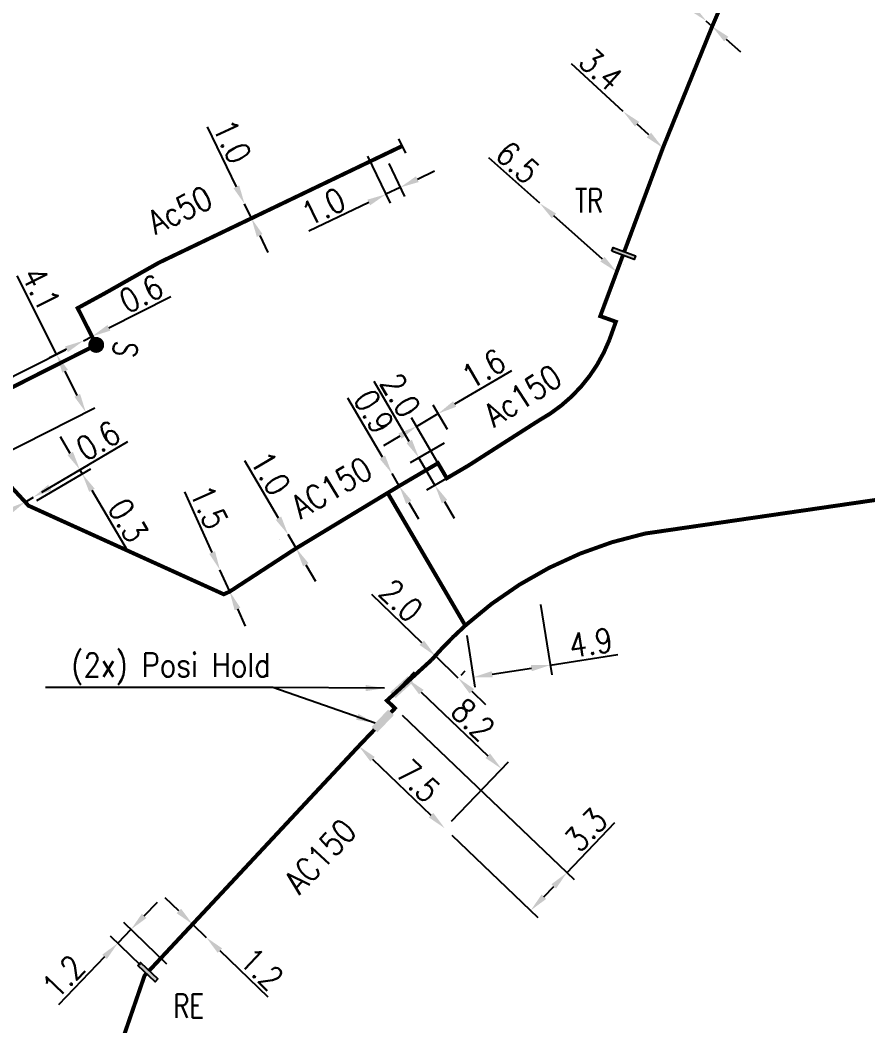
# Model space of a CAD drawing. Header units: millimetres. Extents: x 133989 to 135004, y 130988 to 132014.
# Drawn here: x 134667.7 to 134721.2, y 131345.5 to 131408.9 of the extents above; entities that cross this region are included whole.
import ezdxf
from ezdxf.enums import TextEntityAlignment as Align

# ---------------------------------------------------------------- set-up
doc = ezdxf.new("R2010")
doc.units = ezdxf.units.MM
doc.header["$PDMODE"] = 34
doc.linetypes.add('L_25_AP', pattern=[2000, 1000, 1000])
doc.linetypes.add('L_25_FN', pattern=[2000, 1000, 1000])
doc.layers.get('0').update_dxf_attribs({"linetype": 'CONTINUOUS'})
doc.layers.get('Defpoints').update_dxf_attribs({"linetype": 'CONTINUOUS'})
for name, color, linetype in [('L_150', 1, 'CONTINUOUS'), ('L_300', 7, 'CONTINUOUS'), ('L_340', 7, 'CONTINUOUS')]:
    doc.layers.add(name, color=color, linetype=linetype)
doc.styles.add('G_ROMANS', font='ROMANS.SHX', dxfattribs={"width": 0.75})
doc.styles.get("Standard").update_dxf_attribs({"font": 'romans.shx', "width": 0.85})
doc.dimstyles.get("Standard").update_dxf_attribs({"dimtxt": 1.5, "dimasz": 1.2, "dimexe": 0.625, "dimexo": 0.625, "dimgap": 0.25, "dimtad": 1, "dimdec": 1, "dimzin": 0, "dimdsep": 46, "dimtxsty": 'Standard', "dimcen": -0.5, "dimadec": 0, "dimazin": 0, "dimtfac": 1, "dimtdec": 1, "dimtmove": 0, "dimatfit": 3, "dimfxl": 0, "dimtolj": 1, "dimtzin": 0, "dimarcsym": 0})

# ---------------------------------------------------------------- blocks, each defined once
blk = doc.blocks.new('*D675')
at = {"layer": 'Defpoints', "color": 0, "linetype": 'Continuous', "transparency": 16777216}
for p in [(134670.037, 131387.802), (134663.621, 131384.566), (134665.825, 131381.086)]:
    blk.add_point(p, dxfattribs=at)
at = {"layer": 'L_150', "color": 0, "linetype": 'Continuous', "lineweight": -2, "transparency": 16777216}
for p, q in [((134670.037, 131387.802), (134667.548, 131392.738)), ((134664.179, 131384.848), (134670.595, 131388.084)), ((134671.343, 131385.213), (134670.578, 131386.731)), ((134666.383, 131381.367), (134672.442, 131384.423))]:
    blk.add_line(p, q, dxfattribs=at)
at = {"layer": 'L_150', "color": 0, "linetype": 'Continuous', "transparency": 16777216}
for points in [[(134670.756, 131386.821), (134670.399, 131386.641), (134670.037, 131387.802)], [(134671.522, 131385.303), (134671.165, 131385.123), (134671.884, 131384.142)]]:
    blk.add_solid(points, dxfattribs=at)
at = {"layer": 'L_150', "color": 0, "linetype": 'Continuous', "transparency": 16777216, "insert": (134669.073, 131391.935), "char_height": 1.5, "attachment_point": 5, "rotation": 296.76466}
blk.add_mtext('\\A1;4.1', dxfattribs=at)
blk = doc.blocks.new('*D684')
at = {"layer": 'Defpoints', "color": 0, "linetype": 'Continuous', "transparency": 16777216}
for p in [(134689.097, 131363.104), (134694.518, 131357.921), (134694.518, 131357.921)]:
    blk.add_point(p, dxfattribs=at)
at = {"layer": 'L_150', "color": 0, "linetype": 'Continuous', "lineweight": -2, "transparency": 16777216}
blk.add_line((134689.965, 131362.275), (134693.65, 131358.75), dxfattribs=at)
at = {"layer": 'L_150', "color": 0, "linetype": 'Continuous', "transparency": 16777216}
for points in [[(134690.103, 131362.419), (134689.826, 131362.13), (134689.097, 131363.104)], [(134693.789, 131358.895), (134693.512, 131358.606), (134694.518, 131357.921)]]:
    blk.add_solid(points, dxfattribs=at)
at = {"layer": 'L_150', "color": 0, "linetype": 'Continuous', "transparency": 16777216, "insert": (134692.85, 131360.899), "char_height": 1.5, "attachment_point": 5, "rotation": 316.28061}
blk.add_mtext('\\A1;7.5', dxfattribs=at)
blk = doc.blocks.new('*D685')
at = {"layer": 'Defpoints', "color": 0, "linetype": 'Continuous', "transparency": 16777216}
for p in [(134691.378, 131365.489), (134694.518, 131357.921), (134699.939, 131352.737)]:
    blk.add_point(p, dxfattribs=at)
at = {"layer": 'L_150', "color": 0, "linetype": 'Continuous', "lineweight": -2, "transparency": 16777216}
for p, q in [((134691.83, 131365.057), (134702.671, 131354.69)), ((134702.22, 131355.122), (134705.241, 131358.281)), ((134694.969, 131357.489), (134700.391, 131352.305)), ((134700.768, 131353.604), (134701.39, 131354.254))]:
    blk.add_line(p, q, dxfattribs=at)
at = {"layer": 'L_150', "color": 0, "linetype": 'Continuous', "transparency": 16777216}
for points in [[(134701.246, 131354.393), (134701.535, 131354.116), (134702.22, 131355.122)], [(134700.624, 131353.742), (134700.913, 131353.466), (134699.939, 131352.737)]]:
    blk.add_solid(points, dxfattribs=at)
at = {"layer": 'L_150', "color": 0, "linetype": 'Continuous', "transparency": 16777216, "insert": (134703.422, 131357.826), "char_height": 1.5, "attachment_point": 5, "rotation": 46.28061}
blk.add_mtext('\\A1;3.3', dxfattribs=at)
blk = doc.blocks.new('*D686')
at = {"layer": 'Defpoints', "color": 0, "linetype": 'Continuous', "transparency": 16777216}
for p in [(134690.872, 131365.973), (134698.1, 131361.666), (134694.518, 131357.921)]:
    blk.add_point(p, dxfattribs=at)
at = {"layer": 'L_150', "color": 0, "linetype": 'Continuous', "lineweight": -2, "transparency": 16777216}
for p, q in [((134691.304, 131366.425), (134692.605, 131367.785)), ((134693.04, 131366.504), (134697.232, 131362.496)), ((134694.95, 131358.372), (134698.532, 131362.118))]:
    blk.add_line(p, q, dxfattribs=at)
at = {"layer": 'L_150', "color": 0, "linetype": 'Continuous', "transparency": 16777216}
for points in [[(134693.179, 131366.649), (134692.902, 131366.36), (134692.173, 131367.334)], [(134697.371, 131362.64), (134697.094, 131362.351), (134698.1, 131361.666)]]:
    blk.add_solid(points, dxfattribs=at)
at = {"layer": 'L_150', "color": 0, "linetype": 'Continuous', "transparency": 16777216, "insert": (134696.303, 131364.768), "char_height": 1.5, "attachment_point": 5, "rotation": 316.28061}
blk.add_mtext('\\A1;8.2', dxfattribs=at)
blk = doc.blocks.new('*D687')
at = {"layer": 'Defpoints', "color": 0, "linetype": 'Continuous', "transparency": 16777216}
for p in [(134678.614, 131351.874), (134679.477, 131351.041), (134679.477, 131351.041)]:
    blk.add_point(p, dxfattribs=at)
at = {"layer": 'L_150', "color": 0, "linetype": 'Continuous', "lineweight": -2, "transparency": 16777216}
for p, q in [((134677.75, 131352.707), (134676.887, 131353.541)), ((134678.614, 131351.874), (134679.477, 131351.041)), ((134680.341, 131350.207), (134683.355, 131347.298))]:
    blk.add_line(p, q, dxfattribs=at)
at = {"layer": 'L_150', "color": 0, "linetype": 'Continuous', "transparency": 16777216}
for points in [[(134677.889, 131352.851), (134677.612, 131352.564), (134678.614, 131351.874)], [(134680.479, 131350.351), (134680.202, 131350.063), (134679.477, 131351.041)]]:
    blk.add_solid(points, dxfattribs=at)
at = {"layer": 'L_150', "color": 0, "linetype": 'Continuous', "transparency": 16777216, "insert": (134682.974, 131349.055), "char_height": 1.5, "attachment_point": 5, "rotation": 316.01107}
blk.add_mtext('\\A1;1.2', dxfattribs=at)
blk = doc.blocks.new('*D689')
at = {"layer": 'Defpoints', "color": 0, "linetype": 'Continuous', "transparency": 16777216}
for p in [(134674.73, 131351.538), (134675.789, 131348.848), (134677.436, 131348.926)]:
    blk.add_point(p, dxfattribs=at)
at = {"layer": 'L_340', "color": 0, "linetype": 'Continuous', "lineweight": -2, "transparency": 16777216}
for p, q in [((134675.564, 131352.401), (134676.397, 131353.265)), ((134676.986, 131349.36), (134674.28, 131351.972)), ((134674.73, 131351.538), (134673.897, 131350.675)), ((134675.339, 131349.282), (134673.447, 131351.109)), ((134673.063, 131349.811), (134670.154, 131346.797))]:
    blk.add_line(p, q, dxfattribs=at)
at = {"layer": 'L_340', "color": 0, "linetype": 'Continuous', "transparency": 16777216}
for points in [[(134675.42, 131352.54), (134675.707, 131352.263), (134674.73, 131351.538)], [(134672.919, 131349.95), (134673.207, 131349.672), (134673.897, 131350.675)]]:
    blk.add_solid(points, dxfattribs=at)
at = {"layer": 'L_340', "color": 0, "linetype": 'Continuous', "transparency": 16777216, "insert": (134670.472, 131348.567), "char_height": 1.5, "attachment_point": 5, "rotation": 46.01107}
blk.add_mtext('\\A1;1.2', dxfattribs=at)
blk = doc.blocks.new('L_340_20')
at = {"linetype": 'Continuous'}
blk.add_hatch(color=0, dxfattribs=at).paths.add_polyline_path([(0.125, 0.75), (-0.125, 0.75), (-0.125, -0.75), (0.125, -0.75)])
at = {"color": 0, "linetype": 'Continuous'}
blk.add_lwpolyline([(-0.125, 0.75), (0.125, 0.75), (0.125, -0.75), (-0.125, -0.75)], close=True, dxfattribs=at)
at = {"color": 0, "linetype": 'Continuous', "width": 0.75}
for tag, height, flags, p in [('RE', 1.5, 8, (0, 3)), ('DEF_LEG', 1.2, 3, (0, -5)), ('DEF_COUP', 1.2, 3, (0, -7.5)), ('DEF_TYPE', 1.2, 3, (0, -10))]:
    blk.add_attdef(tag, text='', height=height, dxfattribs=dict(at, flags=flags)).set_placement(p, align=Align.MIDDLE)
blk = doc.blocks.new('L_340_02')
at = {"color": 0, "linetype": 'Continuous'}
blk.add_solid([(-0.75, 0.5), (0.75, 0.5), (-0.75, 0), (0.75, 0)], dxfattribs=at)
at = {"color": 0, "linetype": 'Continuous', "width": 0.75, "flags": 3}
for tag, p in [('DEF_LEG', (0, -4.5)), ('DEF_COUP', (0, -7)), ('DEF_TYPE', (0, -9.5))]:
    blk.add_attdef(tag, text='', height=1.2, dxfattribs=at).set_placement(p, align=Align.MIDDLE)
blk = doc.blocks.new('*D731')
at = {"layer": 'Defpoints', "color": 0, "linetype": 'Continuous', "transparency": 16777216}
for p in [(134711.015, 131408.812), (134711.015, 131408.812), (134711.385, 131408.476)]:
    blk.add_point(p, dxfattribs=at)
at = {"layer": 'L_150', "color": 0, "linetype": 'Continuous', "lineweight": -2, "transparency": 16777216}
for p, q in [((134710.125, 131409.617), (134706.489, 131412.908)), ((134711.385, 131408.476), (134711.015, 131408.812)), ((134712.275, 131407.671), (134713.165, 131406.866))]:
    blk.add_line(p, q, dxfattribs=at)
at = {"layer": 'L_150', "color": 0, "linetype": 'Continuous', "transparency": 16777216}
for points in [[(134710.259, 131409.765), (134709.991, 131409.469), (134711.015, 131408.812)], [(134712.409, 131407.819), (134712.141, 131407.523), (134711.385, 131408.476)]]:
    blk.add_solid(points, dxfattribs=at)
at = {"layer": 'L_150', "color": 0, "linetype": 'Continuous', "transparency": 16777216, "insert": (134708.336, 131412.585), "char_height": 1.5, "attachment_point": 5, "rotation": 317.84945}
blk.add_mtext('\\A1;0.5', dxfattribs=at)
blk = doc.blocks.new('*D732')
at = {"layer": 'Defpoints', "color": 0, "linetype": 'Continuous', "transparency": 16777216}
for p in [(134705.77, 131403.113), (134705.77, 131403.113), (134708.277, 131400.816)]:
    blk.add_point(p, dxfattribs=at)
at = {"layer": 'L_150', "color": 0, "linetype": 'Continuous', "lineweight": -2, "transparency": 16777216}
for p, q in [((134705.77, 131403.113), (134702.502, 131406.106)), ((134707.392, 131401.627), (134706.655, 131402.302))]:
    blk.add_line(p, q, dxfattribs=at)
at = {"layer": 'L_150', "color": 0, "linetype": 'Continuous', "transparency": 16777216}
for points in [[(134706.79, 131402.45), (134706.52, 131402.155), (134705.77, 131403.113)], [(134707.528, 131401.774), (134707.257, 131401.479), (134708.277, 131400.816)]]:
    blk.add_solid(points, dxfattribs=at)
at = {"layer": 'L_150', "color": 0, "linetype": 'Continuous', "transparency": 16777216, "insert": (134704.369, 131405.752), "char_height": 1.5, "attachment_point": 5, "rotation": 317.5148}
blk.add_mtext('\\A1;3.4', dxfattribs=at)
blk = doc.blocks.new('*D733')
at = {"layer": 'Defpoints', "color": 0, "linetype": 'Continuous', "transparency": 16777216}
for p in [(134700.51, 131397.321), (134700.51, 131397.321), (134705.364, 131392.997)]:
    blk.add_point(p, dxfattribs=at)
at = {"layer": 'L_150', "color": 0, "linetype": 'Continuous', "lineweight": -2, "transparency": 16777216}
for p, q in [((134700.51, 131397.321), (134697.292, 131400.189)), ((134704.468, 131393.796), (134701.406, 131396.523)), ((134705.779, 131393.464), (134705.779, 131393.464))]:
    blk.add_line(p, q, dxfattribs=at)
at = {"layer": 'L_150', "color": 0, "linetype": 'Continuous', "transparency": 16777216}
for points in [[(134701.539, 131396.672), (134701.273, 131396.374), (134700.51, 131397.321)], [(134704.601, 131393.945), (134704.335, 131393.646), (134705.364, 131392.997)]]:
    blk.add_solid(points, dxfattribs=at)
at = {"layer": 'L_150', "color": 0, "linetype": 'Continuous', "transparency": 16777216, "insert": (134699.118, 131399.901), "char_height": 1.5, "attachment_point": 5, "rotation": 318.30016}
blk.add_mtext('\\A1;6.5', dxfattribs=at)
blk = doc.blocks.new('*D734')
at = {"layer": 'Defpoints', "color": 0, "linetype": 'Continuous', "transparency": 16777216}
for p in [(134700.467, 131372.656), (134695.814, 131370.701), (134701.166, 131368.204)]:
    blk.add_point(p, dxfattribs=at)
at = {"layer": 'L_150', "color": 0, "linetype": 'Continuous', "lineweight": -2, "transparency": 16777216}
for p, q in [((134700.564, 131372.038), (134701.263, 131367.586)), ((134695.911, 131370.083), (134696.422, 131366.826)), ((134701.166, 131368.204), (134705.425, 131368.872)), ((134697.511, 131367.63), (134699.981, 131368.018))]:
    blk.add_line(p, q, dxfattribs=at)
at = {"layer": 'L_150', "color": 0, "linetype": 'Continuous', "transparency": 16777216}
for points in [[(134697.48, 131367.828), (134697.542, 131367.432), (134696.325, 131367.444)], [(134699.95, 131368.215), (134700.012, 131367.82), (134701.166, 131368.204)]]:
    blk.add_solid(points, dxfattribs=at)
at = {"layer": 'L_150', "color": 0, "linetype": 'Continuous', "transparency": 16777216, "insert": (134703.733, 131369.619), "char_height": 1.5, "attachment_point": 5, "rotation": 8.9184}
blk.add_mtext('\\A1;4.9', dxfattribs=at)
blk = doc.blocks.new('*D735')
at = {"layer": 'Defpoints', "color": 0, "linetype": 'Continuous', "transparency": 16777216}
for p in [(134693.679, 131368.526), (134695.115, 131367.134), (134695.364, 131367.392)]:
    blk.add_point(p, dxfattribs=at)
at = {"layer": 'L_150', "color": 0, "linetype": 'Continuous', "lineweight": -2, "transparency": 16777216}
for p, q in [((134693.067, 131369.619), (134689.928, 131372.662)), ((134694.114, 131368.975), (134694.364, 131369.233)), ((134695.364, 131367.392), (134693.929, 131368.784)), ((134695.55, 131367.583), (134695.8, 131367.84)), ((134696.226, 131366.556), (134697.088, 131365.721))]:
    blk.add_line(p, q, dxfattribs=at)
at = {"layer": 'L_150', "color": 0, "linetype": 'Continuous', "transparency": 16777216}
for points in [[(134693.206, 131369.763), (134692.928, 131369.476), (134693.929, 131368.784)], [(134696.365, 131366.7), (134696.087, 131366.413), (134695.364, 131367.392)]]:
    blk.add_solid(points, dxfattribs=at)
at = {"layer": 'L_150', "color": 0, "linetype": 'Continuous', "transparency": 16777216, "insert": (134691.763, 131372.276), "char_height": 1.5, "attachment_point": 5, "rotation": 315.88735}
blk.add_mtext('\\A1;2.0', dxfattribs=at)
blk = doc.blocks.new('*D736')
at = {"layer": 'Defpoints', "color": 0, "linetype": 'Continuous', "transparency": 16777216}
for p in [(134680.341, 131374.209), (134680.341, 131374.209), (134680.956, 131372.841)]:
    blk.add_point(p, dxfattribs=at)
at = {"layer": 'L_150', "color": 0, "linetype": 'Continuous', "lineweight": -2, "transparency": 16777216}
for p, q in [((134679.848, 131375.304), (134678.131, 131379.125)), ((134680.956, 131372.841), (134680.341, 131374.209)), ((134681.448, 131371.747), (134681.94, 131370.652))]:
    blk.add_line(p, q, dxfattribs=at)
at = {"layer": 'L_150', "color": 0, "linetype": 'Continuous', "transparency": 16777216}
for points in [[(134680.031, 131375.386), (134679.666, 131375.222), (134680.341, 131374.209)], [(134681.63, 131371.829), (134681.265, 131371.665), (134680.956, 131372.841)]]:
    blk.add_solid(points, dxfattribs=at)
at = {"layer": 'L_150', "color": 0, "linetype": 'Continuous', "transparency": 16777216, "insert": (134679.656, 131378.172), "char_height": 1.5, "attachment_point": 5, "rotation": 294.20864}
blk.add_mtext('\\A1;1.5', dxfattribs=at)
blk = doc.blocks.new('*D737')
at = {"layer": 'Defpoints', "color": 0, "linetype": 'Continuous', "transparency": 16777216}
for p in [(134684.641, 131376.433), (134684.641, 131376.433), (134685.147, 131375.571)]:
    blk.add_point(p, dxfattribs=at)
at = {"layer": 'L_150', "color": 0, "linetype": 'Continuous', "lineweight": -2, "transparency": 16777216}
for p, q in [((134684.033, 131377.468), (134681.913, 131381.081)), ((134684.102, 131376.117), (134684.102, 131376.117)), ((134685.147, 131375.571), (134684.641, 131376.433)), ((134684.608, 131375.255), (134684.608, 131375.255)), ((134685.754, 131374.536), (134686.362, 131373.501))]:
    blk.add_line(p, q, dxfattribs=at)
at = {"layer": 'L_150', "color": 0, "linetype": 'Continuous', "transparency": 16777216}
for points in [[(134684.206, 131377.57), (134683.861, 131377.367), (134684.641, 131376.433)], [(134685.927, 131374.637), (134685.582, 131374.435), (134685.147, 131375.571)]]:
    blk.add_solid(points, dxfattribs=at)
at = {"layer": 'L_150', "color": 0, "linetype": 'Continuous', "transparency": 16777216, "insert": (134683.532, 131380.299), "char_height": 1.5, "attachment_point": 5, "rotation": 300.41036}
blk.add_mtext('\\A1;1.0', dxfattribs=at)
blk = doc.blocks.new('*D738')
at = {"layer": 'Defpoints', "color": 0, "linetype": 'Continuous', "transparency": 16777216}
for p in [(134668.06, 131378.49), (134668.577, 131378.794), (134668.577, 131378.794)]:
    blk.add_point(p, dxfattribs=at)
at = {"layer": 'L_150', "color": 0, "linetype": 'Continuous', "lineweight": -2, "transparency": 16777216}
for p, q in [((134669.611, 131379.403), (134674.533, 131382.3)), ((134668.06, 131378.49), (134668.577, 131378.794)), ((134667.026, 131377.881), (134665.991, 131377.272))]:
    blk.add_line(p, q, dxfattribs=at)
at = {"layer": 'L_150', "color": 0, "linetype": 'Continuous', "transparency": 16777216}
for points in [[(134669.51, 131379.575), (134669.713, 131379.23), (134668.577, 131378.794)], [(134666.924, 131378.053), (134667.127, 131377.709), (134668.06, 131378.49)]]:
    blk.add_solid(points, dxfattribs=at)
at = {"layer": 'L_150', "color": 0, "linetype": 'Continuous', "transparency": 16777216, "insert": (134672.659, 131382.357), "char_height": 1.5, "attachment_point": 5, "rotation": 30.47989}
blk.add_mtext('\\A1;0.6', dxfattribs=at)
blk = doc.blocks.new('*D739')
at = {"layer": 'Defpoints', "color": 0, "linetype": 'Continuous', "transparency": 16777216}
for p in [(134671.509, 131380.52), (134668.577, 131378.794), (134668.262, 131378.261)]:
    blk.add_point(p, dxfattribs=at)
at = {"layer": 'L_150', "color": 0, "linetype": 'Continuous', "lineweight": -2, "transparency": 16777216}
for p, q in [((134670.9, 131381.554), (134670.291, 131382.588)), ((134668.8, 131378.578), (134672.2, 131380.578)), ((134669.116, 131379.111), (134672.047, 131380.837)), ((134671.509, 131380.52), (134671.661, 131380.261)), ((134672.27, 131379.227), (134674.487, 131375.46))]:
    blk.add_line(p, q, dxfattribs=at)
at = {"layer": 'L_150', "color": 0, "linetype": 'Continuous', "transparency": 16777216}
for points in [[(134671.073, 131381.655), (134670.728, 131381.453), (134671.509, 131380.52)], [(134672.442, 131379.329), (134672.097, 131379.126), (134671.661, 131380.261)]]:
    blk.add_solid(points, dxfattribs=at)
at = {"layer": 'L_150', "color": 0, "linetype": 'Continuous', "transparency": 16777216, "insert": (134674.545, 131377.334), "char_height": 1.5, "attachment_point": 5, "rotation": 300.47989}
blk.add_mtext('\\A1;0.3', dxfattribs=at)
blk = doc.blocks.new('*D740')
at = {"layer": 'Defpoints', "color": 0, "linetype": 'Continuous', "transparency": 16777216}
for p in [(134695.014, 131382.522), (134692.886, 131381.273), (134696.027, 131380.797)]:
    blk.add_point(p, dxfattribs=at)
at = {"layer": 'L_150', "color": 0, "linetype": 'Continuous', "lineweight": -2, "transparency": 16777216}
for p, q in [((134692.279, 131382.308), (134690.066, 131386.078)), ((134694.475, 131382.206), (134692.347, 131380.957)), ((134693.899, 131379.548), (134692.886, 131381.273)), ((134695.488, 131380.481), (134693.36, 131379.232)), ((134694.506, 131378.513), (134695.114, 131377.478))]:
    blk.add_line(p, q, dxfattribs=at)
at = {"layer": 'L_150', "color": 0, "linetype": 'Continuous', "transparency": 16777216}
for points in [[(134692.451, 131382.409), (134692.106, 131382.207), (134692.886, 131381.273)], [(134694.679, 131378.615), (134694.334, 131378.412), (134693.899, 131379.548)]]:
    blk.add_solid(points, dxfattribs=at)
at = {"layer": 'L_150', "color": 0, "linetype": 'Continuous', "transparency": 16777216, "insert": (134691.731, 131385.217), "char_height": 1.5, "attachment_point": 5, "rotation": 300.41036}
blk.add_mtext('\\A1;2.0', dxfattribs=at)
blk = doc.blocks.new('*D741')
at = {"layer": 'Defpoints', "color": 0, "linetype": 'Continuous', "transparency": 16777216}
for p in [(134694.111, 131384.062), (134695.014, 131382.522), (134694.647, 131379.987)]:
    blk.add_point(p, dxfattribs=at)
at = {"layer": 'L_150', "color": 0, "linetype": 'Continuous', "lineweight": -2, "transparency": 16777216}
for p, q in [((134695.146, 131384.669), (134698.759, 131386.79)), ((134694.698, 131383.061), (134693.795, 131384.601)), ((134694.331, 131380.526), (134692.415, 131383.791)), ((134692.731, 131383.252), (134694.111, 131384.062)), ((134691.696, 131382.644), (134690.661, 131382.037))]:
    blk.add_line(p, q, dxfattribs=at)
at = {"layer": 'L_150', "color": 0, "linetype": 'Continuous', "transparency": 16777216}
for points in [[(134695.045, 131384.841), (134695.247, 131384.496), (134694.111, 131384.062)], [(134691.595, 131382.817), (134691.797, 131382.472), (134692.731, 131383.252)]]:
    blk.add_solid(points, dxfattribs=at)
at = {"layer": 'L_150', "color": 0, "linetype": 'Continuous', "transparency": 16777216, "insert": (134696.964, 131386.895), "char_height": 1.5, "attachment_point": 5, "rotation": 30.41036}
blk.add_mtext('\\A1;1.6', dxfattribs=at)
blk = doc.blocks.new('*D742')
at = {"layer": 'Defpoints', "color": 0, "linetype": 'Continuous', "transparency": 16777216}
for p in [(134691.193, 131380.279), (134691.193, 131380.279), (134691.649, 131379.503)]:
    blk.add_point(p, dxfattribs=at)
at = {"layer": 'L_150', "color": 0, "linetype": 'Continuous', "lineweight": -2, "transparency": 16777216}
for p, q in [((134690.586, 131381.314), (134688.404, 131385.032)), ((134691.649, 131379.503), (134691.193, 131380.279)), ((134692.256, 131378.468), (134692.863, 131377.433))]:
    blk.add_line(p, q, dxfattribs=at)
at = {"layer": 'L_150', "color": 0, "linetype": 'Continuous', "transparency": 16777216}
for points in [[(134690.758, 131381.415), (134690.413, 131381.213), (134691.193, 131380.279)], [(134692.428, 131378.569), (134692.084, 131378.367), (134691.649, 131379.503)]]:
    blk.add_solid(points, dxfattribs=at)
at = {"layer": 'L_150', "color": 0, "linetype": 'Continuous', "transparency": 16777216, "insert": (134690.053, 131384.197), "char_height": 1.5, "attachment_point": 5, "rotation": 300.41036}
blk.add_mtext('\\A1;0.9', dxfattribs=at)
blk = doc.blocks.new('L_340_19')
at = {"linetype": 'Continuous'}
blk.add_hatch(color=0, dxfattribs=at).paths.add_polyline_path([(0.125, 0.75), (-0.125, 0.75), (-0.125, -0.75), (0.125, -0.75)])
at = {"color": 0, "linetype": 'Continuous'}
blk.add_lwpolyline([(-0.125, 0.75), (0.125, 0.75), (0.125, -0.75), (-0.125, -0.75)], close=True, dxfattribs=at)
at = {"color": 0, "linetype": 'Continuous', "width": 0.75}
for tag, height, flags, p in [('TR', 1.5, 8, (0, 3)), ('DEF_LEG', 1.2, 3, (0, -5)), ('DEF_COUP', 1.2, 3, (0, -7.5)), ('DEF_TYPE', 1.2, 3, (0, -10))]:
    blk.add_attdef(tag, text='', height=height, dxfattribs=dict(at, flags=flags)).set_placement(p, align=Align.MIDDLE)
blk = doc.blocks.new('L_340_07')
at = {"color": 0, "linetype": 'Continuous', "const_width": 0.25, "flags": 128}
blk.add_lwpolyline([(0, 0), (1.25, 0)], dxfattribs=at)
at = {"color": 0, "linetype": 'Continuous', "flags": 128}
blk.add_lwpolyline([(1.25, -0.5), (1.25, 0.5)], dxfattribs=at)
at = {"color": 0, "linetype": 'Continuous', "width": 0.75, "flags": 3}
for tag, p in [('DEF_LEG', (0.723, -3.465)), ('DEF_COUP', (0.723, -5.965)), ('DEF_TYPE', (0.723, -8.465))]:
    blk.add_attdef(tag, text='', height=1.2, dxfattribs=at).set_placement(p, align=Align.MIDDLE)
blk = doc.blocks.new('*D788')
at = {"layer": 'Defpoints', "color": 0, "linetype": 'Continuous', "transparency": 16777216}
for p in [(134671.734, 131388.658), (134671.734, 131388.658), (134672.27, 131388.928)]:
    blk.add_point(p, dxfattribs=at)
at = {"layer": 'L_150', "color": 0, "linetype": 'Continuous', "lineweight": -2, "transparency": 16777216}
for p, q in [((134673.341, 131389.469), (134677.244, 131391.437)), ((134671.734, 131388.658), (134672.27, 131388.928)), ((134670.663, 131388.118), (134669.591, 131387.577))]:
    blk.add_line(p, q, dxfattribs=at)
at = {"layer": 'L_150', "color": 0, "linetype": 'Continuous', "transparency": 16777216}
for points in [[(134673.251, 131389.647), (134673.431, 131389.29), (134672.27, 131388.928)], [(134670.573, 131388.296), (134670.753, 131387.939), (134671.734, 131388.658)]]:
    blk.add_solid(points, dxfattribs=at)
at = {"layer": 'L_150', "color": 0, "linetype": 'Continuous', "transparency": 16777216, "insert": (134675.378, 131391.616), "char_height": 1.5, "attachment_point": 5, "rotation": 26.76466}
blk.add_mtext('\\A1;0.6', dxfattribs=at)
blk = doc.blocks.new('L_300_11')
at = {"color": 0, "linetype": 'Continuous', "const_width": 0.497, "flags": 128}
blk.add_lwpolyline([(-0.252, 0, 1), (0.252, 0, 1)], format="xyb", close=True, dxfattribs=at)
at = {"color": 0, "linetype": 'Continuous', "style": 'G_ROMANS', "width": 0.75}
blk.add_text('S', height=1.5, dxfattribs=at).set_placement((0, 1.85), align=Align.MIDDLE)
at = {"color": 0, "linetype": 'Continuous', "style": 'G_ROMANS', "width": 0.75, "flags": 3}
for tag, p in [('DEF_LEG', (0, -5)), ('DEF_COUP', (0, -7.5)), ('DEF_TYPE', (0, -10))]:
    blk.add_attdef(tag, text='', height=1.2, dxfattribs=at).set_placement(p, align=Align.MIDDLE)
blk = doc.blocks.new('*D789')
at = {"layer": 'Defpoints', "color": 0, "linetype": 'Continuous', "transparency": 16777216}
for p in [(134681.896, 131397.277), (134681.896, 131397.277), (134682.328, 131396.375)]:
    blk.add_point(p, dxfattribs=at)
at = {"layer": 'L_150', "color": 0, "linetype": 'Continuous', "lineweight": -2, "transparency": 16777216}
for p, q in [((134681.377, 131398.359), (134679.567, 131402.137)), ((134682.328, 131396.375), (134681.896, 131397.277)), ((134682.847, 131395.293), (134683.366, 131394.211))]:
    blk.add_line(p, q, dxfattribs=at)
at = {"layer": 'L_150', "color": 0, "linetype": 'Continuous', "transparency": 16777216}
for points in [[(134681.558, 131398.445), (134681.197, 131398.272), (134681.896, 131397.277)], [(134683.027, 131395.379), (134682.667, 131395.206), (134682.328, 131396.375)]]:
    blk.add_solid(points, dxfattribs=at)
at = {"layer": 'L_150', "color": 0, "linetype": 'Continuous', "transparency": 16777216, "insert": (134681.115, 131401.221), "char_height": 1.5, "attachment_point": 5, "rotation": 295.60931}
blk.add_mtext('\\A1;1.0', dxfattribs=at)
blk = doc.blocks.new('*D790')
at = {"layer": 'Defpoints', "color": 0, "linetype": 'Continuous', "transparency": 16777216}
for p in [(134689.381, 131400.864), (134690.715, 131400.395), (134690.807, 131397.889)]:
    blk.add_point(p, dxfattribs=at)
at = {"layer": 'L_340', "color": 0, "linetype": 'Continuous', "lineweight": -2, "transparency": 16777216}
for p, q in [((134689.651, 131400.301), (134691.077, 131397.325)), ((134690.985, 131399.831), (134691.979, 131397.757)), ((134692.791, 131398.84), (134693.873, 131399.358)), ((134691.709, 131398.321), (134690.807, 131397.889)), ((134689.725, 131397.37), (134685.947, 131395.559))]:
    blk.add_line(p, q, dxfattribs=at)
at = {"layer": 'L_340', "color": 0, "linetype": 'Continuous', "transparency": 16777216}
for points in [[(134692.704, 131399.02), (134692.877, 131398.659), (134691.709, 131398.321)], [(134689.638, 131397.55), (134689.811, 131397.19), (134690.807, 131397.889)]]:
    blk.add_solid(points, dxfattribs=at)
at = {"layer": 'L_340', "color": 0, "linetype": 'Continuous', "transparency": 16777216, "insert": (134686.863, 131397.107), "char_height": 1.5, "attachment_point": 5, "rotation": 25.60931}
blk.add_mtext('\\A1;1.0', dxfattribs=at)

msp = doc.modelspace()

# ---------------------------------------------------------------- linework, layer by layer
at = {"layer": 'L_150', "linetype": 'L_25_FN', "const_width": 0.25, "flags": 128}
msp.add_lwpolyline([(134882.07, 131720.956), (134879.062, 131723.191), (134877.869, 131721.586), (134874.709, 131716.468), (134874.709, 131716.468, 0.038177), (134872.944, 131712.65), (134867.645, 131698.228), (134866.236, 131692.593), (134865.585, 131690.477), (134863.051, 131681.914), (134858.327, 131665.908), (134852.288, 131646.936), (134846.951, 131633.112), (134844.293, 131626.419), (134841.373, 131619.878), (134839.244, 131614.808), (134836.276, 131607.988), (134832.795, 131600.719), (134827.733, 131592.639), (134819.395, 131579.638), (134805.685, 131558.527), (134798.916, 131548.121), (134792.683, 131538.671), (134789.192, 131533.29), (134783.159, 131523.954), (134767.144, 131499.151), (134761.126, 131489.967), (134754.393, 131479.75), (134751.318, 131475.288), (134747.739, 131470.086), (134745.08, 131465.307), (134740.903, 131458.594), (134738.134, 131454.118), (134734.707, 131449.261), (134727.385, 131438.445), (134723.229, 131432.232), (134718.9, 131425.95), (134717.49, 131422.358), (134715.572, 131418.215), (134711.385, 131408.476), (134708.277, 131400.816), (134705.839, 131394.274)], format="xyb", dxfattribs=at)
at = {"layer": 'L_150', "linetype": 'L_25_AP', "const_width": 0.25, "flags": 128}
for points in [[(134663.232, 131383.698), (134672.54, 131388.393), (134671.369, 131390.714), (134673.078, 131391.645), (134676.498, 131393.58), (134682.328, 131396.375), (134690.715, 131400.395)], [(134695.814, 131370.701), (134690.918, 131379.061)], [(134693.679, 131368.526), (134690.872, 131365.973), (134690.872, 131365.973), (134691.378, 131365.489), (134691.128, 131365.228)], [(134690.091, 131364.144), (134689.097, 131363.104), (134678.614, 131351.874), (134675.874, 131348.939)], [(134675.704, 131348.757), (134675.588, 131348.633), (134674.081, 131344.259), (134668.459, 131327.949), (134660.975, 131305.072), (134654.512, 131279.918), (134648.027, 131250.753), (134642.847, 131230.225), (134642.172, 131227.55), (134639.408, 131216.593), (134630.12, 131176.496), (134624.62, 131151.48), (134617.198, 131121.386), (134613.256, 131110.561), (134603.392, 131079.29), (134599.513, 131067.997), (134597.872, 131063.393)]]:
    msp.add_lwpolyline(points, dxfattribs=at)
for points in [[(134658.725, 131388.61), (134662.818, 131384.161), (134663.232, 131383.698), (134668.06, 131378.49), (134668.262, 131378.261), (134680.58, 131372.672), (134680.956, 131372.841), (134685.147, 131375.571), (134690.918, 131379.061), (134691.649, 131379.503), (134694.09, 131380.936), (134694.647, 131379.987), (134696.027, 131380.797), (134700.428, 131383.612, 0.176406), (134704.899, 131388.706), (134705.31, 131389.854), (134704.324, 131390.207), (134705.364, 131392.997), (134705.752, 131394.04)], [(135000, 131303.598), (134983.227, 131311.563), (134979.849, 131310.65), (134950.213, 131324.725), (134953.058, 131330.683), (134947.964, 131332.778), (134947.964, 131332.778), (134905.81, 131352.911), (134903.866, 131353.803, 0.081486), (134901.734, 131354.616), (134901.734, 131354.616, -0.146966), (134899.629, 131355.927), (134899.629, 131355.927), (134899.629, 131355.927, 0.324777), (134897.718, 131356.929), (134897.718, 131356.929), (134897.718, 131356.929, -0.089169), (134895.795, 131357.381), (134866.913, 131371.489), (134863.903, 131372.92, 0.082999), (134863.269, 131373.101), (134861.891, 131373.257, -0.093802), (134861.181, 131373.476), (134856.211, 131376.106), (134851.173, 131378.771), (134842.475, 131382.898), (134842.475, 131382.898), (134842.475, 131382.898, -0.061486), (134842.475, 131382.898), (134833.451, 131386.642), (134833.451, 131386.642), (134833.451, 131386.642), (134833.451, 131386.642, 0.071188), (134817.56, 131390.52), (134817.56, 131390.52), (134817.56, 131390.52, 0.061697), (134778.68, 131387.575), (134778.68, 131387.575), (134778.68, 131387.575), (134768.367, 131385.68), (134768.367, 131385.68), (134752.514, 131383.108), (134707.149, 131376.5), (134707.149, 131376.5), (134707.149, 131376.5), (134707.149, 131376.5), (134707.149, 131376.5), (134707.149, 131376.5), (134707.149, 131376.5, 0.130726), (134695.814, 131370.701, 0.030793), (134693.679, 131368.526), (134690.872, 131365.973)]]:
    msp.add_lwpolyline(points, format="xyb", dxfattribs=at)

# ---------------------------------------------------------------- block references
at = {"layer": 'L_300', "rotation": 261.4845945130178}
msp.add_blockref('L_300_11', (134672.54, 131388.393), dxfattribs=at)
at = {"layer": 'L_340'}
for name, p, rotation in [('L_340_07', (134690.715, 131400.395), 25.60930650059247), ('L_340_02', (134691.965, 131366.629), 42.29203110596054), ('L_340_02', (134690.79, 131364.513), 46.28061069240525)]:
    msp.add_blockref(name, p, dxfattribs=dict(at, rotation=rotation))
ref = msp.add_blockref('L_340_19', (134705.796, 131394.157), dxfattribs=dict(at, rotation=69.56120335837983))
ref.add_attrib('TR', 'TR', dxfattribs={"layer": '0', "color": 0, "linetype": 'Continuous', "height": 1.5, "width": 0.75, "flags": 8}).set_placement((134703.623, 131397.492), align=Align.MIDDLE)
ref = msp.add_blockref('L_340_20', (134675.789, 131348.848), dxfattribs=dict(at, rotation=46.96960134084597))
ref.add_attrib('RE', 'RE', dxfattribs={"layer": '0', "color": 0, "linetype": 'Continuous', "height": 1.5, "width": 0.75, "flags": 8}).set_placement((134678.365, 131346.718), align=Align.MIDDLE)

# ---------------------------------------------------------------- texts
at = {"layer": 'L_150', "linetype": 'Continuous', "width": 0.85}
for s, rotation, p in [('Ac50', 25.60931, (134677.82, 131396.905)), ('Ac150', 32.59408, (134699.436, 131385.197)), ('AC150', 30.41036, (134687.384, 131379.403))]:
    msp.add_text(s, height=1.5, rotation=rotation, dxfattribs=at).set_placement(p, align=Align.MIDDLE)
msp.add_text('AC150', height=1.5, rotation=46.9696, dxfattribs=at).set_placement((134685.371, 131353.675))
at = {"layer": 'L_340', "linetype": 'Continuous', "insert": (134683.543, 131366.959), "char_height": 1.5, "attachment_point": 9}
msp.add_mtext('\\A1;(2x) Posi Hold', dxfattribs=at)

# ---------------------------------------------------------------- dimensions: what is measured, and where the dimension line sits
at = {"layer": 'L_150', "linetype": 'Continuous'}
for base, p1, p2, angle, picture, middle in [((134711.015, 131408.812), (134711.385, 131408.476), (134711.015, 131408.812), 317.84945, '*D731', (134707.665, 131411.844)), ((134705.77, 131403.113), (134708.277, 131400.816), (134705.77, 131403.113), 317.5148, '*D732', (134703.693, 131405.015)), ((134681.896, 131397.277), (134682.328, 131396.375), (134681.896, 131397.277), 295.60931, '*D789', (134680.213, 131400.789)), ((134700.51, 131397.321), (134705.364, 131392.997), (134700.51, 131397.321), 318.30016, '*D733', (134698.453, 131399.154)), ((134670.037, 131387.802), (134665.825, 131381.086), (134663.621, 131384.566), 296.76466, '*D675', (134668.18, 131391.485)), ((134671.734, 131388.658), (134672.27, 131388.928), (134671.734, 131388.658), 26.76466, '*D788', (134675.829, 131390.723)), ((134694.111, 131384.062), (134694.647, 131379.987), (134695.014, 131382.522), 210.41036, '*D741', (134697.47, 131386.033)), ((134692.886, 131381.273), (134696.027, 131380.797), (134695.014, 131382.522), 300.41036, '*D740', (134690.869, 131384.71)), ((134691.193, 131380.279), (134691.649, 131379.503), (134691.193, 131380.279), 300.41036, '*D742', (134689.191, 131383.69)), ((134668.577, 131378.794), (134668.06, 131378.49), (134668.577, 131378.794), 210.47989, '*D738', (134673.166, 131381.495)), ((134671.509, 131380.52), (134668.262, 131378.261), (134668.577, 131378.794), 300.47989, '*D739', (134673.683, 131376.826)), ((134684.641, 131376.433), (134685.147, 131375.571), (134684.641, 131376.433), 300.41036, '*D737', (134682.669, 131379.792)), ((134680.341, 131374.209), (134680.956, 131372.841), (134680.341, 131374.209), 294.20864, '*D736', (134678.744, 131377.762)), ((134695.364, 131367.392), (134693.679, 131368.526), (134695.115, 131367.134), 135.88735, '*D735', (134691.067, 131371.558)), ((134701.166, 131368.204), (134695.814, 131370.701), (134700.467, 131372.656), 188.9184, '*D734', (134703.888, 131368.631)), ((134698.1, 131361.666), (134690.872, 131365.973), (134694.518, 131357.921), 136.28061, '*D686', (134695.612, 131364.046)), ((134699.939, 131352.737), (134691.378, 131365.489), (134694.518, 131357.921), 46.28061, '*D685', (134704.145, 131357.135)), ((134694.518, 131357.921), (134689.097, 131363.104), (134694.518, 131357.921), 136.28061, '*D684', (134692.159, 131360.176)), ((134679.477, 131351.041), (134678.614, 131351.874), (134679.477, 131351.041), 136.01107, '*D687', (134682.279, 131348.336))]:
    dim = msp.add_linear_dim(base=base, p1=p1, p2=p2, angle=angle, dimstyle='Standard', dxfattribs=at)
    dim.commit()
    dim.dimension.update_dxf_attribs({"geometry": picture, "text_midpoint": middle, "dimtype": 160})
at = {"layer": 'L_340', "linetype": 'Continuous'}
for base, p1, p2, angle, picture, middle in [((134690.807, 131397.889), (134690.715, 131400.395), (134689.381, 131400.864), 25.60931, '*D790', (134687.295, 131396.205)), ((134674.73, 131351.538), (134675.789, 131348.848), (134677.436, 131348.926), 226.01107, '*D689', (134671.192, 131347.873))]:
    dim = msp.add_linear_dim(base=base, p1=p1, p2=p2, angle=angle, dimstyle='Standard', dxfattribs=at)
    dim.commit()
    dim.dimension.update_dxf_attribs({"geometry": picture, "text_midpoint": middle, "dimtype": 160})

# ---------------------------------------------------------------- leaders
at = {"layer": 'L_340', "linetype": 'Continuous', "annotation_type": 0, "has_hookline": 1, "hookline_direction": 1, "text_width": 14.086}
msp.add_leader([(134690.723, 131366.752), (134683.672, 131366.796)], dimstyle='Standard', override={"dimgap": 0.25, "dimtad": 1}, dxfattribs=at)
at = {"layer": 'L_340', "linetype": 'Continuous'}
msp.add_leader([(134690.134, 131364.55), (134683.672, 131366.796)], dimstyle='Standard', override={"dimgap": 0.25, "dimtad": 0}, dxfattribs=at)

doc.saveas('drawing.dxf')
